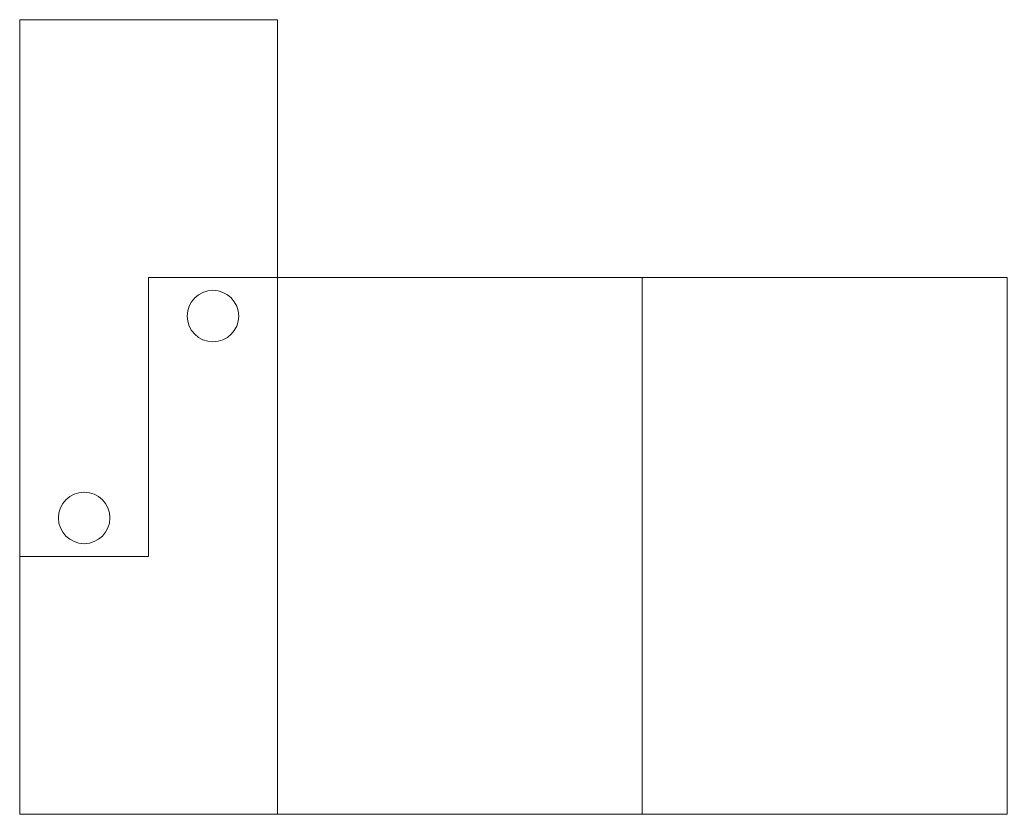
# Model space of a CAD drawing. Header units: metres. Extents: x 0 to 46, y 0 to 37.
import ezdxf

# ---------------------------------------------------------------- set-up
doc = ezdxf.new("R2010")
doc.units = ezdxf.units.M
doc.layers.add('TOP', color=1, linetype='Continuous', lineweight=0)

msp = doc.modelspace()

# ---------------------------------------------------------------- linework, layer by layer
at = {"layer": 'TOP'}
for p, q in [((0, 0), (0, 37)), ((0, 37), (12, 37)), ((12, 37), (12, 0)), ((6, 12), (6, 25)), ((6, 25), (12, 25)), ((46, 25), (12, 25)), ((29, 0), (29, 25)), ((46, 0), (46, 25)), ((0, 12), (6, 12)), ((0, 0), (12, 0)), ((12, 0), (46, 0))]:
    msp.add_line(p, q, dxfattribs=at)
for centre in [(9, 23.2), (3, 13.8)]:
    msp.add_circle(centre, 1.2, dxfattribs=at)

doc.saveas('drawing.dxf')
